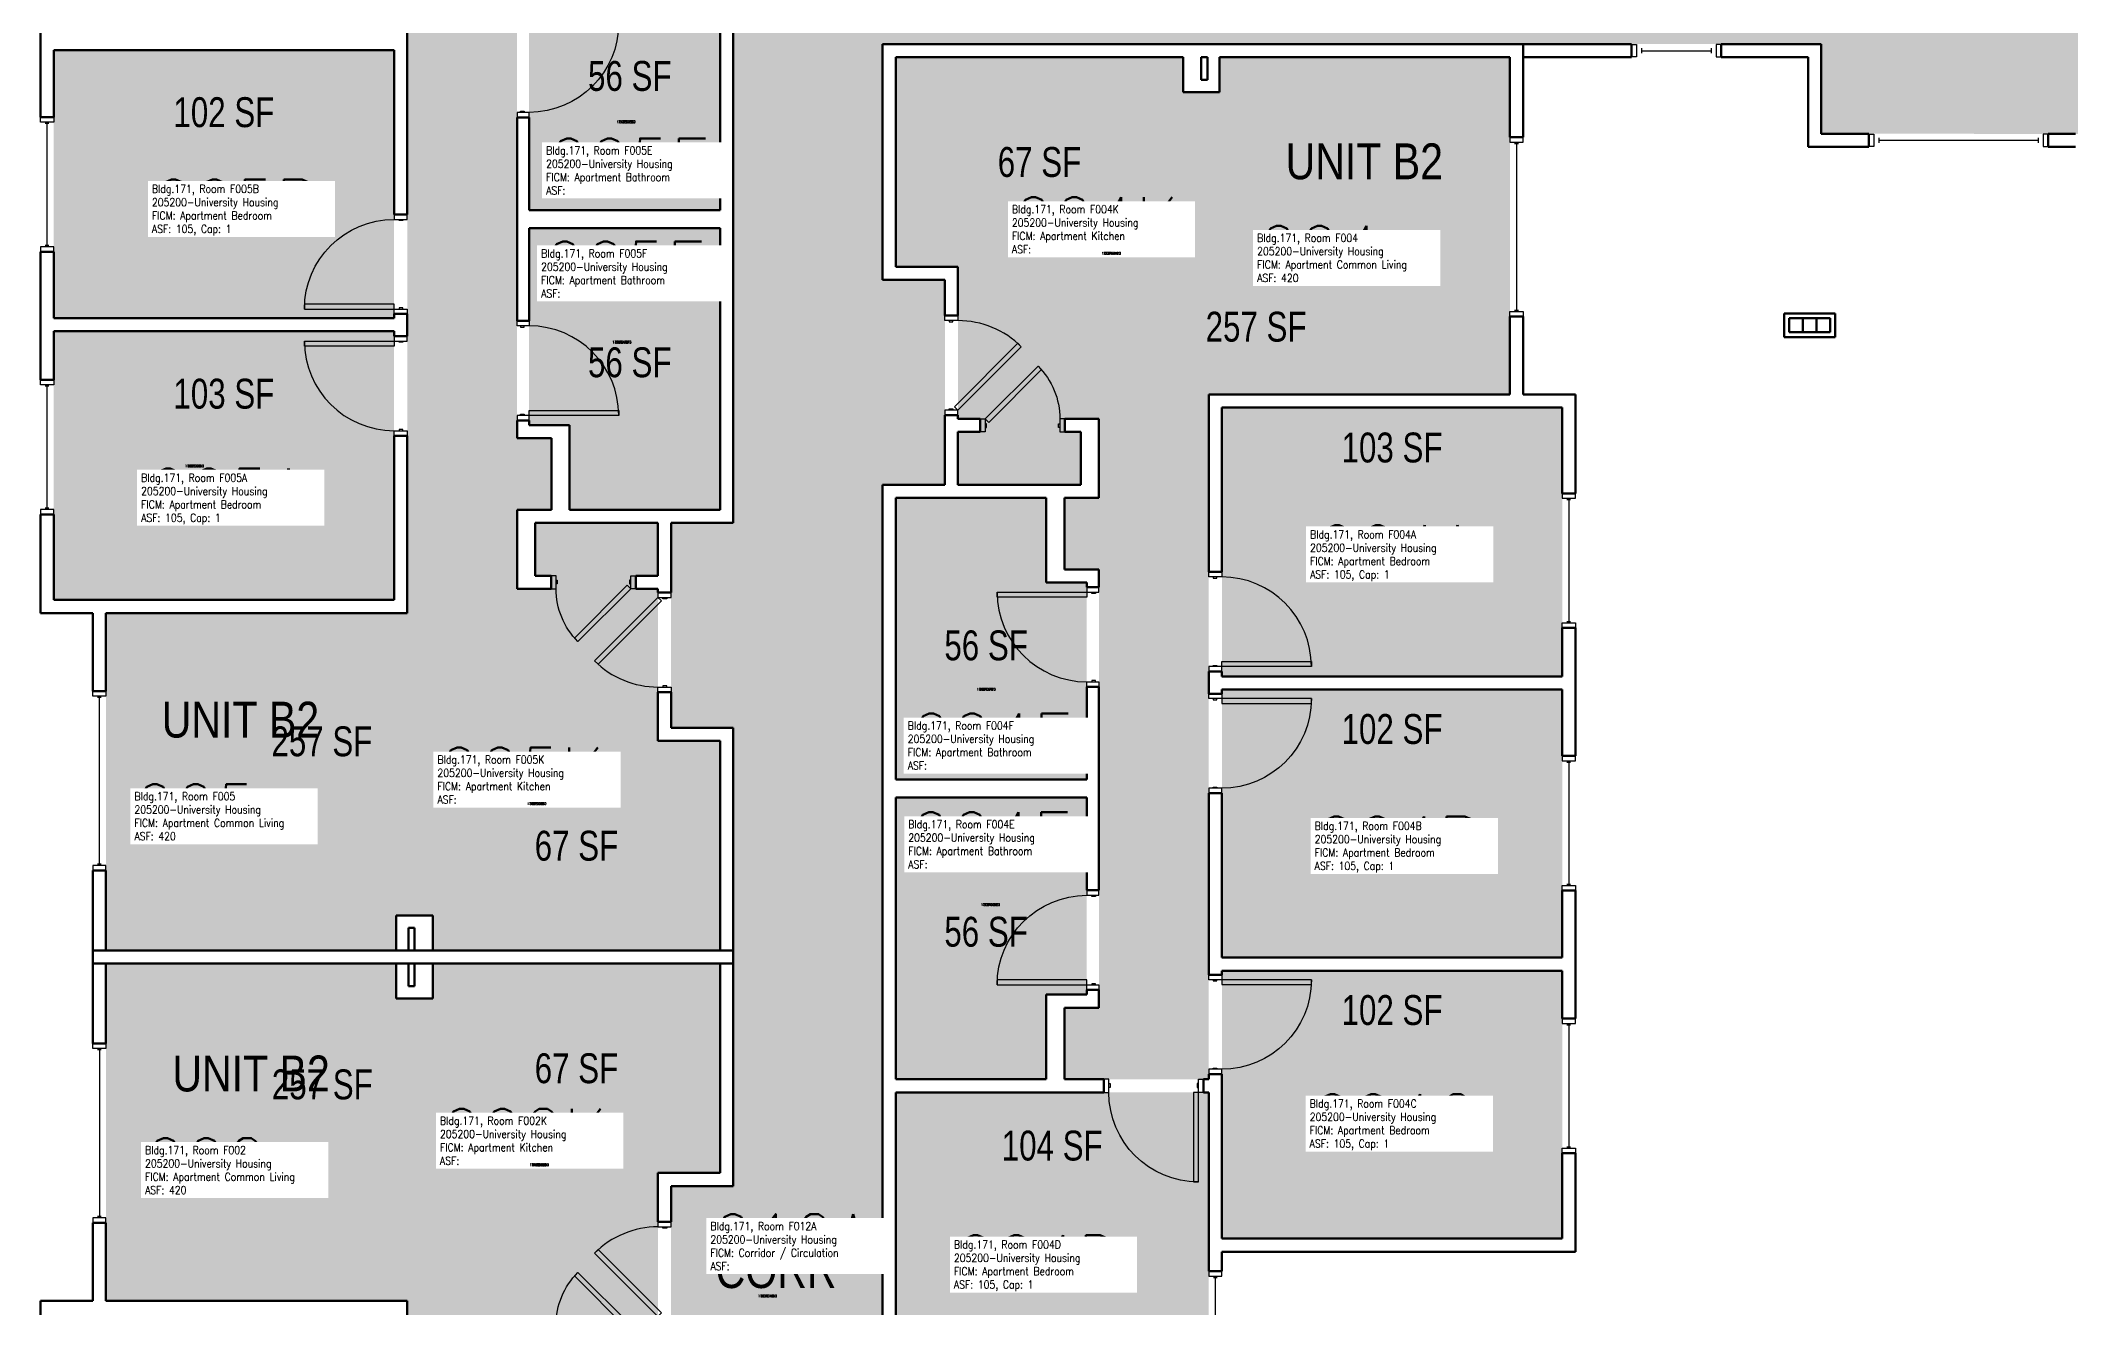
# Model space of a CAD drawing. Header units: inches. Extents: x -171 to 1720, y -75 to 1676.
# Drawn here: x -93 to 722, y 815 to 1324 of the extents above; entities that cross this region are included whole.
import ezdxf
from ezdxf.enums import TextEntityAlignment as Align

# ---------------------------------------------------------------- set-up
doc = ezdxf.new("R2010")
doc.units = ezdxf.units.IN
doc.header["$LTSCALE"] = 96
doc.header["$MEASUREMENT"] = 0
doc.layers.add('A-AREA-IDEN', color=1, linetype='Continuous', lineweight=18)
doc.layers.add('A-Wall', color=5, linetype='Continuous', lineweight=50)
for name, color, linetype in [('A-DOOR', 2, 'Continuous'), ('A-GLAZ', 1, 'Continuous'), ('A-IDEN-RNUM', 7, 'Continuous'), ('A-IDEN-SNUM', 4, 'Continuous'), ('A-IDEN-VNUM', 4, 'Continuous'), ('AREA-TEXT', 3, 'Continuous'), ('Rooms-Category-Color', 7, 'Continuous'), ('Rooms-College-Color', 7, 'Continuous'), ('Rooms-Department-Color', 7, 'Continuous'), ('Rooms-Division-Color', 7, 'Continuous'), ('Rooms-Information', 7, 'Continuous')]:
    doc.layers.add(name, color=color, linetype=linetype)
doc.styles.add('AREA', font='arial.ttf', dxfattribs={"width": 0.75, "height": 12})
doc.styles.add('ROOMSNUMBER', font='txt.shx', dxfattribs={"height": 0.03})
doc.styles.add('ROOMVNUMBER', font='simplex.shx', dxfattribs={"width": 0.85})
doc.styles.get("Standard").update_dxf_attribs({"font": 'ARIALN.TTF'})

msp = doc.modelspace()

# ---------------------------------------------------------------- hatches: boundary and pattern name
h = msp.add_hatch()
h.set_pattern_fill('ANSI31', color=256, style=0)
h.set_pattern_definition([(225, (-465.96835, 1557.48048), (-0.088388348, 0.088388348), [])])
h.paths.add_polyline_path([(117.98, 1226.01), (117.98, 1167.28), (127.19, 1167.28), (127.19, 1226.01)], flags=9)
h = msp.add_hatch()
h.set_pattern_fill('ANSI31', color=256, style=0)
h.set_pattern_definition([(45, (896.21835, 718.26704), (0.088388348, -0.088388348), [])])
h.paths.add_polyline_path([(312.27, 1049.74), (312.27, 1108.47), (303.06, 1108.47), (303.06, 1049.74)], flags=9)
at = {"layer": 'Rooms-Category-Color', "true_color": 0xadadad}
for points in [[(185.12, 1383.12), (720.25, 1383.12), (720.25, 1383.12), (733.25, 1383.12), (733.25, 1372.5), (737.25, 1372.5), (737.25, 1374), (777.25, 1374), (777.25, 1368.75), (785.25, 1368.75), (785.25, 1382.81), (1363.87, 1383.12), (1363.87, 1322.5), (1138.87, 1322.5), (1138.87, 1202.75), (1051.88, 1202.75), (1051.88, 1322.5), (935.89, 1322.5), (935.89, 1286.5), (785.25, 1286.5), (785.25, 1300.25), (777.25, 1300.25), (777.25, 1295), (737.25, 1295), (737.25, 1296.5), (733.25, 1296.5), (733.25, 1286.47), (622.11, 1286.5), (622.11, 1322.5), (185.12, 1322.5)], [(185.12, 211), (245.12, 211), (245.12, 332.39), (270.13, 332.39), (270.13, 414.72), (245.12, 414.72), (245.12, 1145.53), (270.13, 1145.53), (270.13, 1227.86), (245.12, 1227.86), (245.12, 1322.5), (185.12, 1322.5), (185.12, 1130.22), (160.13, 1130.22), (160.13, 1047.89), (185.12, 1047.89), (185.12, 863.86), (160.13, 863.86), (160.13, 781.53), (185.12, 781.53), (185.12, 353.5), (185.75, 353.5), (185.75, 244), (185.13, 244), (185.12, 243)]]:
    msp.add_hatch(color=253, dxfattribs=at).paths.add_polyline_path(points)
at = {"layer": 'Rooms-Category-Color', "true_color": 0x728ef3}
for points in [[(-66.87, 958.5), (-66.87, 1094), (54.13, 1094), (54.13, 1369), (112.13, 1369), (112.13, 1340.25), (98.25, 1340.25), (98.25, 1164.22), (112.13, 1164.22), (112.13, 1135.47), (98.25, 1135.47), (98.25, 1103.77), (111.88, 1103.77), (111.88, 1109.02), (105.5, 1109.02), (105.5, 1130.22), (154.88, 1130.22), (154.88, 1109.02), (145.88, 1109.02), (145.88, 1103.77), (154.88, 1103.77), (154.88, 1042.64), (64.38, 1042.64), (64.38, 972.5), (49.75, 972.5), (49.75, 958.5)], [(103.13, 1334.99), (103.13, 1255.86), (179.88, 1255.86), (179.88, 1368.99), (119.38, 1369), (119.38, 1335)], [(-87.87, 1320.12), (-87.87, 1212.5), (48.86, 1212.49), (48.88, 1320.12), (-87.43, 1320.11)], [(365.88, 1317.25), (250.38, 1317.25), (250.38, 1233.11), (365.88, 1233.11)], [(497.13, 1317.25), (497.13, 1181.75), (376.13, 1181.75), (376.13, 906.75), (318.13, 906.75), (318.13, 935.5), (332, 935.5), (332, 1111.16), (318.13, 1111.16), (318.13, 1140.28), (332, 1140.28), (332, 1171.98), (318.38, 1171.98), (318.38, 1166.73), (324.75, 1166.73), (324.75, 1145.53), (275.38, 1145.53), (275.38, 1166.73), (284.38, 1166.73), (284.38, 1171.98), (275.38, 1171.98), (275.38, 1233.11), (365.88, 1233.11), (365.88, 1303.25), (380.5, 1303.25), (380.5, 1317.25)], [(179.88, 1248.59), (179.88, 1135.47), (119.38, 1135.47), (119.38, 1169.47), (103.13, 1169.47), (103.13, 1248.61)], [(-87.87, 1207.25), (-87.87, 1099.25), (48.88, 1099.25), (48.88, 1207.25), (-87.43, 1207.24)], [(518.13, 1068.5), (518.13, 1176.5), (381.38, 1176.5), (381.38, 1068.5), (517.68, 1068.51)], [(250.38, 1027.15), (250.38, 1140.28), (310.88, 1140.28), (310.88, 1106.28), (327.13, 1106.28), (327.13, 1027.14)], [(518.13, 955.62), (518.13, 1063.25), (381.39, 1063.26), (381.38, 955.62), (517.68, 955.64)], [(64.38, 958.5), (179.88, 958.5), (179.88, 1042.64), (64.38, 1042.64)], [(327.13, 940.76), (327.13, 1019.89), (250.38, 1019.89), (250.38, 906.76), (310.88, 906.75), (310.88, 940.75)], [(-66.87, 953.25), (-66.87, 817.75), (54.13, 817.75), (54.13, 542.75), (112.13, 542.75), (112.13, 571.5), (98.25, 571.5), (98.25, 747.16), (112.13, 747.16), (112.13, 776.28), (98.25, 776.28), (98.25, 807.98), (111.88, 807.98), (111.88, 802.73), (105.5, 802.73), (105.5, 781.53), (154.88, 781.53), (154.88, 802.73), (145.88, 802.73), (145.88, 807.98), (154.88, 807.98), (154.88, 869.11), (64.38, 869.11), (64.38, 939.25), (49.75, 939.25), (49.75, 953.25)], [(64.38, 953.25), (179.88, 953.25), (179.88, 869.11), (64.38, 869.11)], [(518.13, 950.37), (518.13, 842.75), (381.38, 842.75), (381.39, 950.39), (517.68, 950.39)], [(250.38, 782.76), (376.13, 782.75), (376.13, 901.5), (250.38, 901.5)]]:
    msp.add_hatch(color=171, dxfattribs=at).paths.add_polyline_path(points)
at = {"layer": 'Rooms-College-Color', "true_color": 0xadadad}
for points in [[(185.12, 1383.12), (720.25, 1383.12), (720.25, 1383.12), (733.25, 1383.12), (733.25, 1372.5), (737.25, 1372.5), (737.25, 1374), (777.25, 1374), (777.25, 1368.75), (785.25, 1368.75), (785.25, 1382.81), (1363.87, 1383.12), (1363.87, 1322.5), (1138.87, 1322.5), (1138.87, 1202.75), (1051.88, 1202.75), (1051.88, 1322.5), (935.89, 1322.5), (935.89, 1286.5), (785.25, 1286.5), (785.25, 1300.25), (777.25, 1300.25), (777.25, 1295), (737.25, 1295), (737.25, 1296.5), (733.25, 1296.5), (733.25, 1286.47), (622.11, 1286.5), (622.11, 1322.5), (185.12, 1322.5)], [(-66.87, 958.5), (-66.87, 1094), (54.13, 1094), (54.13, 1369), (112.13, 1369), (112.13, 1340.25), (98.25, 1340.25), (98.25, 1164.22), (112.13, 1164.22), (112.13, 1135.47), (98.25, 1135.47), (98.25, 1103.77), (111.88, 1103.77), (111.88, 1109.02), (105.5, 1109.02), (105.5, 1130.22), (154.88, 1130.22), (154.88, 1109.02), (145.88, 1109.02), (145.88, 1103.77), (154.88, 1103.77), (154.88, 1042.64), (64.38, 1042.64), (64.38, 972.5), (49.75, 972.5), (49.75, 958.5)], [(103.13, 1334.99), (103.13, 1255.86), (179.88, 1255.86), (179.88, 1368.99), (119.38, 1369), (119.38, 1335)], [(185.12, 211), (245.12, 211), (245.12, 332.39), (270.13, 332.39), (270.13, 414.72), (245.12, 414.72), (245.12, 1145.53), (270.13, 1145.53), (270.13, 1227.86), (245.12, 1227.86), (245.12, 1322.5), (185.12, 1322.5), (185.12, 1130.22), (160.13, 1130.22), (160.13, 1047.89), (185.12, 1047.89), (185.12, 863.86), (160.13, 863.86), (160.13, 781.53), (185.12, 781.53), (185.12, 353.5), (185.75, 353.5), (185.75, 244), (185.13, 244), (185.12, 243)], [(-87.87, 1320.12), (-87.87, 1212.5), (48.86, 1212.49), (48.88, 1320.12), (-87.43, 1320.11)], [(365.88, 1317.25), (250.38, 1317.25), (250.38, 1233.11), (365.88, 1233.11)], [(497.13, 1317.25), (497.13, 1181.75), (376.13, 1181.75), (376.13, 906.75), (318.13, 906.75), (318.13, 935.5), (332, 935.5), (332, 1111.16), (318.13, 1111.16), (318.13, 1140.28), (332, 1140.28), (332, 1171.98), (318.38, 1171.98), (318.38, 1166.73), (324.75, 1166.73), (324.75, 1145.53), (275.38, 1145.53), (275.38, 1166.73), (284.38, 1166.73), (284.38, 1171.98), (275.38, 1171.98), (275.38, 1233.11), (365.88, 1233.11), (365.88, 1303.25), (380.5, 1303.25), (380.5, 1317.25)], [(179.88, 1248.59), (179.88, 1135.47), (119.38, 1135.47), (119.38, 1169.47), (103.13, 1169.47), (103.13, 1248.61)], [(-87.87, 1207.25), (-87.87, 1099.25), (48.88, 1099.25), (48.88, 1207.25), (-87.43, 1207.24)], [(518.13, 1068.5), (518.13, 1176.5), (381.38, 1176.5), (381.38, 1068.5), (517.68, 1068.51)], [(250.38, 1027.15), (250.38, 1140.28), (310.88, 1140.28), (310.88, 1106.28), (327.13, 1106.28), (327.13, 1027.14)], [(518.13, 955.62), (518.13, 1063.25), (381.39, 1063.26), (381.38, 955.62), (517.68, 955.64)], [(64.38, 958.5), (179.88, 958.5), (179.88, 1042.64), (64.38, 1042.64)], [(327.13, 940.76), (327.13, 1019.89), (250.38, 1019.89), (250.38, 906.76), (310.88, 906.75), (310.88, 940.75)], [(-66.87, 953.25), (-66.87, 817.75), (54.13, 817.75), (54.13, 542.75), (112.13, 542.75), (112.13, 571.5), (98.25, 571.5), (98.25, 747.16), (112.13, 747.16), (112.13, 776.28), (98.25, 776.28), (98.25, 807.98), (111.88, 807.98), (111.88, 802.73), (105.5, 802.73), (105.5, 781.53), (154.88, 781.53), (154.88, 802.73), (145.88, 802.73), (145.88, 807.98), (154.88, 807.98), (154.88, 869.11), (64.38, 869.11), (64.38, 939.25), (49.75, 939.25), (49.75, 953.25)], [(64.38, 953.25), (179.88, 953.25), (179.88, 869.11), (64.38, 869.11)], [(518.13, 950.37), (518.13, 842.75), (381.38, 842.75), (381.39, 950.39), (517.68, 950.39)], [(250.38, 782.76), (376.13, 782.75), (376.13, 901.5), (250.38, 901.5)]]:
    msp.add_hatch(color=253, dxfattribs=at).paths.add_polyline_path(points)
at = {"layer": 'Rooms-Department-Color', "true_color": 0xacacac}
for points in [[(185.12, 1383.12), (720.25, 1383.12), (720.25, 1383.12), (733.25, 1383.12), (733.25, 1372.5), (737.25, 1372.5), (737.25, 1374), (777.25, 1374), (777.25, 1368.75), (785.25, 1368.75), (785.25, 1382.81), (1363.87, 1383.12), (1363.87, 1322.5), (1138.87, 1322.5), (1138.87, 1202.75), (1051.88, 1202.75), (1051.88, 1322.5), (935.89, 1322.5), (935.89, 1286.5), (785.25, 1286.5), (785.25, 1300.25), (777.25, 1300.25), (777.25, 1295), (737.25, 1295), (737.25, 1296.5), (733.25, 1296.5), (733.25, 1286.47), (622.11, 1286.5), (622.11, 1322.5), (185.12, 1322.5)], [(185.12, 211), (245.12, 211), (245.12, 332.39), (270.13, 332.39), (270.13, 414.72), (245.12, 414.72), (245.12, 1145.53), (270.13, 1145.53), (270.13, 1227.86), (245.12, 1227.86), (245.12, 1322.5), (185.12, 1322.5), (185.12, 1130.22), (160.13, 1130.22), (160.13, 1047.89), (185.12, 1047.89), (185.12, 863.86), (160.13, 863.86), (160.13, 781.53), (185.12, 781.53), (185.12, 353.5), (185.75, 353.5), (185.75, 244), (185.13, 244), (185.12, 243)]]:
    msp.add_hatch(color=253, dxfattribs=at).paths.add_polyline_path(points)
at = {"layer": 'Rooms-Department-Color', "true_color": 0x604aed}
for points in [[(-66.87, 958.5), (-66.87, 1094), (54.13, 1094), (54.13, 1369), (112.13, 1369), (112.13, 1340.25), (98.25, 1340.25), (98.25, 1164.22), (112.13, 1164.22), (112.13, 1135.47), (98.25, 1135.47), (98.25, 1103.77), (111.88, 1103.77), (111.88, 1109.02), (105.5, 1109.02), (105.5, 1130.22), (154.88, 1130.22), (154.88, 1109.02), (145.88, 1109.02), (145.88, 1103.77), (154.88, 1103.77), (154.88, 1042.64), (64.38, 1042.64), (64.38, 972.5), (49.75, 972.5), (49.75, 958.5)], [(103.13, 1334.99), (103.13, 1255.86), (179.88, 1255.86), (179.88, 1368.99), (119.38, 1369), (119.38, 1335)], [(-87.87, 1320.12), (-87.87, 1212.5), (48.86, 1212.49), (48.88, 1320.12), (-87.43, 1320.11)], [(365.88, 1317.25), (250.38, 1317.25), (250.38, 1233.11), (365.88, 1233.11)], [(497.13, 1317.25), (497.13, 1181.75), (376.13, 1181.75), (376.13, 906.75), (318.13, 906.75), (318.13, 935.5), (332, 935.5), (332, 1111.16), (318.13, 1111.16), (318.13, 1140.28), (332, 1140.28), (332, 1171.98), (318.38, 1171.98), (318.38, 1166.73), (324.75, 1166.73), (324.75, 1145.53), (275.38, 1145.53), (275.38, 1166.73), (284.38, 1166.73), (284.38, 1171.98), (275.38, 1171.98), (275.38, 1233.11), (365.88, 1233.11), (365.88, 1303.25), (380.5, 1303.25), (380.5, 1317.25)], [(179.88, 1248.59), (179.88, 1135.47), (119.38, 1135.47), (119.38, 1169.47), (103.13, 1169.47), (103.13, 1248.61)], [(-87.87, 1207.25), (-87.87, 1099.25), (48.88, 1099.25), (48.88, 1207.25), (-87.43, 1207.24)], [(518.13, 1068.5), (518.13, 1176.5), (381.38, 1176.5), (381.38, 1068.5), (517.68, 1068.51)], [(250.38, 1027.15), (250.38, 1140.28), (310.88, 1140.28), (310.88, 1106.28), (327.13, 1106.28), (327.13, 1027.14)], [(518.13, 955.62), (518.13, 1063.25), (381.39, 1063.26), (381.38, 955.62), (517.68, 955.64)], [(64.38, 958.5), (179.88, 958.5), (179.88, 1042.64), (64.38, 1042.64)], [(327.13, 940.76), (327.13, 1019.89), (250.38, 1019.89), (250.38, 906.76), (310.88, 906.75), (310.88, 940.75)], [(-66.87, 953.25), (-66.87, 817.75), (54.13, 817.75), (54.13, 542.75), (112.13, 542.75), (112.13, 571.5), (98.25, 571.5), (98.25, 747.16), (112.13, 747.16), (112.13, 776.28), (98.25, 776.28), (98.25, 807.98), (111.88, 807.98), (111.88, 802.73), (105.5, 802.73), (105.5, 781.53), (154.88, 781.53), (154.88, 802.73), (145.88, 802.73), (145.88, 807.98), (154.88, 807.98), (154.88, 869.11), (64.38, 869.11), (64.38, 939.25), (49.75, 939.25), (49.75, 953.25)], [(64.38, 953.25), (179.88, 953.25), (179.88, 869.11), (64.38, 869.11)], [(518.13, 950.37), (518.13, 842.75), (381.38, 842.75), (381.39, 950.39), (517.68, 950.39)], [(250.38, 782.76), (376.13, 782.75), (376.13, 901.5), (250.38, 901.5)]]:
    msp.add_hatch(color=173, dxfattribs=at).paths.add_polyline_path(points)
at = {"layer": 'Rooms-Division-Color', "true_color": 0xadadad}
for points in [[(185.12, 1383.12), (720.25, 1383.12), (720.25, 1383.12), (733.25, 1383.12), (733.25, 1372.5), (737.25, 1372.5), (737.25, 1374), (777.25, 1374), (777.25, 1368.75), (785.25, 1368.75), (785.25, 1382.81), (1363.87, 1383.12), (1363.87, 1322.5), (1138.87, 1322.5), (1138.87, 1202.75), (1051.88, 1202.75), (1051.88, 1322.5), (935.89, 1322.5), (935.89, 1286.5), (785.25, 1286.5), (785.25, 1300.25), (777.25, 1300.25), (777.25, 1295), (737.25, 1295), (737.25, 1296.5), (733.25, 1296.5), (733.25, 1286.47), (622.11, 1286.5), (622.11, 1322.5), (185.12, 1322.5)], [(185.12, 211), (245.12, 211), (245.12, 332.39), (270.13, 332.39), (270.13, 414.72), (245.12, 414.72), (245.12, 1145.53), (270.13, 1145.53), (270.13, 1227.86), (245.12, 1227.86), (245.12, 1322.5), (185.12, 1322.5), (185.12, 1130.22), (160.13, 1130.22), (160.13, 1047.89), (185.12, 1047.89), (185.12, 863.86), (160.13, 863.86), (160.13, 781.53), (185.12, 781.53), (185.12, 353.5), (185.75, 353.5), (185.75, 244), (185.13, 244), (185.12, 243)]]:
    msp.add_hatch(color=253, dxfattribs=at).paths.add_polyline_path(points)
at = {"layer": 'Rooms-Division-Color', "true_color": 0x604aed}
for points in [[(-66.87, 958.5), (-66.87, 1094), (54.13, 1094), (54.13, 1369), (112.13, 1369), (112.13, 1340.25), (98.25, 1340.25), (98.25, 1164.22), (112.13, 1164.22), (112.13, 1135.47), (98.25, 1135.47), (98.25, 1103.77), (111.88, 1103.77), (111.88, 1109.02), (105.5, 1109.02), (105.5, 1130.22), (154.88, 1130.22), (154.88, 1109.02), (145.88, 1109.02), (145.88, 1103.77), (154.88, 1103.77), (154.88, 1042.64), (64.38, 1042.64), (64.38, 972.5), (49.75, 972.5), (49.75, 958.5)], [(103.13, 1334.99), (103.13, 1255.86), (179.88, 1255.86), (179.88, 1368.99), (119.38, 1369), (119.38, 1335)], [(-87.87, 1320.12), (-87.87, 1212.5), (48.86, 1212.49), (48.88, 1320.12), (-87.43, 1320.11)], [(365.88, 1317.25), (250.38, 1317.25), (250.38, 1233.11), (365.88, 1233.11)], [(497.13, 1317.25), (497.13, 1181.75), (376.13, 1181.75), (376.13, 906.75), (318.13, 906.75), (318.13, 935.5), (332, 935.5), (332, 1111.16), (318.13, 1111.16), (318.13, 1140.28), (332, 1140.28), (332, 1171.98), (318.38, 1171.98), (318.38, 1166.73), (324.75, 1166.73), (324.75, 1145.53), (275.38, 1145.53), (275.38, 1166.73), (284.38, 1166.73), (284.38, 1171.98), (275.38, 1171.98), (275.38, 1233.11), (365.88, 1233.11), (365.88, 1303.25), (380.5, 1303.25), (380.5, 1317.25)], [(179.88, 1248.59), (179.88, 1135.47), (119.38, 1135.47), (119.38, 1169.47), (103.13, 1169.47), (103.13, 1248.61)], [(-87.87, 1207.25), (-87.87, 1099.25), (48.88, 1099.25), (48.88, 1207.25), (-87.43, 1207.24)], [(518.13, 1068.5), (518.13, 1176.5), (381.38, 1176.5), (381.38, 1068.5), (517.68, 1068.51)], [(250.38, 1027.15), (250.38, 1140.28), (310.88, 1140.28), (310.88, 1106.28), (327.13, 1106.28), (327.13, 1027.14)], [(518.13, 955.62), (518.13, 1063.25), (381.39, 1063.26), (381.38, 955.62), (517.68, 955.64)], [(64.38, 958.5), (179.88, 958.5), (179.88, 1042.64), (64.38, 1042.64)], [(327.13, 940.76), (327.13, 1019.89), (250.38, 1019.89), (250.38, 906.76), (310.88, 906.75), (310.88, 940.75)], [(-66.87, 953.25), (-66.87, 817.75), (54.13, 817.75), (54.13, 542.75), (112.13, 542.75), (112.13, 571.5), (98.25, 571.5), (98.25, 747.16), (112.13, 747.16), (112.13, 776.28), (98.25, 776.28), (98.25, 807.98), (111.88, 807.98), (111.88, 802.73), (105.5, 802.73), (105.5, 781.53), (154.88, 781.53), (154.88, 802.73), (145.88, 802.73), (145.88, 807.98), (154.88, 807.98), (154.88, 869.11), (64.38, 869.11), (64.38, 939.25), (49.75, 939.25), (49.75, 953.25)], [(64.38, 953.25), (179.88, 953.25), (179.88, 869.11), (64.38, 869.11)], [(518.13, 950.37), (518.13, 842.75), (381.38, 842.75), (381.39, 950.39), (517.68, 950.39)], [(250.38, 782.76), (376.13, 782.75), (376.13, 901.5), (250.38, 901.5)]]:
    msp.add_hatch(color=173, dxfattribs=at).paths.add_polyline_path(points)

# ---------------------------------------------------------------- linework, layer by layer
at = {"layer": 'A-DOOR'}
for points in [[(98.25, 1295.11), (98.25, 1293.11), (103.13, 1293.11), (103.13, 1295.11)], [(99.63, 1295.11), (99.63, 1295.61), (101.13, 1295.61), (101.13, 1295.11)], [(54.13, 1252.12), (54.13, 1254.12), (48.88, 1254.12), (48.88, 1252.12)], [(52.38, 1252.12), (52.38, 1251.62), (50.88, 1251.62), (50.88, 1252.12)], [(48.88, 1216.12), (48.88, 1218.12), (12.88, 1218.12), (12.88, 1216.12)], [(54.13, 1216.12), (54.13, 1214.12), (48.88, 1214.12), (48.88, 1216.12)], [(52.38, 1216.12), (52.38, 1216.62), (50.88, 1216.62), (50.88, 1216.12)], [(98.25, 1209.36), (98.25, 1211.36), (103.13, 1211.36), (103.13, 1209.36)], [(99.63, 1209.36), (99.63, 1208.86), (101.13, 1208.86), (101.13, 1209.36)], [(270.13, 1211.47), (270.13, 1213.47), (275.38, 1213.47), (275.38, 1211.47)], [(271.88, 1211.47), (271.88, 1210.97), (273.38, 1210.97), (273.38, 1211.47)], [(48.88, 1203.25), (48.88, 1201.25), (12.88, 1201.25), (12.88, 1203.25)], [(54.13, 1203.25), (54.13, 1205.25), (48.88, 1205.25), (48.88, 1203.25)], [(52.38, 1203.25), (52.38, 1202.75), (50.88, 1202.75), (50.88, 1203.25)], [(275.38, 1175.47), (273.96, 1176.88), (299.42, 1202.34), (300.83, 1200.92)], [(286.33, 1171.98), (287.74, 1170.57), (308.95, 1191.78), (307.54, 1193.19)], [(103.13, 1173.36), (103.13, 1175.36), (139.13, 1175.36), (139.13, 1173.36)], [(270.13, 1175.47), (270.13, 1173.47), (275.38, 1173.47), (275.38, 1175.47)], [(271.88, 1175.47), (271.88, 1175.97), (273.38, 1175.97), (273.38, 1175.47)], [(54.13, 1167.25), (54.13, 1165.25), (48.88, 1165.25), (48.88, 1167.25)], [(52.38, 1167.25), (52.38, 1167.75), (50.88, 1167.75), (50.88, 1167.25)], [(98.25, 1173.36), (98.25, 1171.36), (103.13, 1171.36), (103.13, 1173.36)], [(99.63, 1173.36), (99.63, 1173.86), (101.13, 1173.86), (101.13, 1173.36)], [(286.33, 1166.73), (284.33, 1166.73), (284.33, 1171.98), (286.33, 1171.98)], [(286.33, 1168.48), (286.83, 1168.48), (286.83, 1169.98), (286.33, 1169.98)], [(316.33, 1168.48), (315.83, 1168.48), (315.83, 1169.98), (316.33, 1169.98)], [(316.33, 1166.73), (318.33, 1166.73), (318.33, 1171.98), (316.33, 1171.98)], [(113.92, 1109.02), (111.92, 1109.02), (111.92, 1103.77), (113.92, 1103.77)], [(143.92, 1109.02), (145.92, 1109.02), (145.92, 1103.77), (143.92, 1103.77)], [(376.13, 1108.5), (376.13, 1110.5), (381.38, 1110.5), (381.38, 1108.5)], [(113.92, 1107.27), (114.42, 1107.27), (114.42, 1105.77), (113.92, 1105.77)], [(143.92, 1103.77), (142.51, 1105.18), (121.3, 1083.97), (122.71, 1082.55)], [(143.92, 1107.27), (143.42, 1107.27), (143.42, 1105.77), (143.92, 1105.77)], [(160.13, 1100.28), (160.13, 1102.28), (154.88, 1102.28), (154.88, 1100.28)], [(327.13, 1102.39), (327.13, 1100.39), (291.13, 1100.39), (291.13, 1102.39)], [(332, 1102.39), (332, 1104.39), (327.13, 1104.39), (327.13, 1102.39)], [(330.63, 1102.39), (330.63, 1101.89), (329.13, 1101.89), (329.13, 1102.39)], [(377.88, 1108.5), (377.88, 1108), (379.38, 1108), (379.38, 1108.5)], [(154.88, 1100.28), (156.29, 1098.87), (130.83, 1073.41), (129.42, 1074.82)], [(158.38, 1100.28), (158.38, 1099.78), (156.88, 1099.78), (156.88, 1100.28)], [(376.13, 1072.5), (376.13, 1070.5), (381.38, 1070.5), (381.38, 1072.5)], [(377.88, 1072.5), (377.88, 1073), (379.38, 1073), (379.38, 1072.5)], [(381.38, 1072.5), (381.38, 1074.5), (417.38, 1074.5), (417.38, 1072.5)], [(160.13, 1064.28), (160.13, 1062.28), (154.88, 1062.28), (154.88, 1064.28)], [(158.38, 1064.28), (158.38, 1064.78), (156.88, 1064.78), (156.88, 1064.28)], [(332, 1066.39), (332, 1064.39), (327.13, 1064.39), (327.13, 1066.39)], [(330.63, 1066.39), (330.63, 1066.89), (329.13, 1066.89), (329.13, 1066.39)], [(376.13, 1059.62), (376.13, 1061.62), (381.38, 1061.62), (381.38, 1059.62)], [(377.88, 1059.62), (377.88, 1059.12), (379.38, 1059.12), (379.38, 1059.62)], [(381.38, 1059.62), (381.38, 1057.62), (417.38, 1057.62), (417.38, 1059.62)], [(376.13, 1023.62), (376.13, 1021.62), (381.38, 1021.62), (381.38, 1023.62)], [(377.88, 1023.62), (377.88, 1024.12), (379.38, 1024.12), (379.38, 1023.62)], [(332, 980.64), (332, 982.64), (327.13, 982.64), (327.13, 980.64)], [(330.63, 980.64), (330.63, 980.14), (329.13, 980.14), (329.13, 980.64)], [(327.13, 944.64), (327.13, 946.64), (291.13, 946.64), (291.13, 944.64)], [(376.13, 946.75), (376.13, 948.75), (381.38, 948.75), (381.38, 946.75)], [(377.88, 946.75), (377.88, 946.25), (379.38, 946.25), (379.38, 946.75)], [(381.38, 946.75), (381.38, 944.75), (417.38, 944.75), (417.38, 946.75)], [(332, 944.64), (332, 942.64), (327.13, 942.64), (327.13, 944.64)], [(330.63, 944.64), (330.63, 945.14), (329.13, 945.14), (329.13, 944.64)], [(336, 906.75), (334, 906.75), (334, 901.5), (336, 901.5)], [(372, 906.75), (374, 906.75), (374, 901.5), (372, 901.5)], [(376.13, 910.75), (376.13, 908.75), (381.38, 908.75), (381.38, 910.75)], [(377.88, 910.75), (377.88, 911.25), (379.38, 911.25), (379.38, 910.75)], [(336, 905), (336.5, 905), (336.5, 903.5), (336, 903.5)], [(372, 901.5), (370, 901.5), (370, 865.5), (372, 865.5)], [(372, 905), (371.5, 905), (371.5, 903.5), (372, 903.5)], [(160.13, 847.47), (160.13, 849.47), (154.88, 849.47), (154.88, 847.47)], [(158.38, 847.47), (158.38, 846.97), (156.88, 846.97), (156.88, 847.47)], [(154.88, 811.47), (156.29, 812.88), (130.83, 838.34), (129.42, 836.92)], [(143.92, 807.98), (142.51, 806.57), (121.3, 827.78), (122.71, 829.19)]]:
    msp.add_lwpolyline(points, close=True, dxfattribs=at)
at = {"layer": 'A-DOOR', "extrusion": (0, 0, -1)}
for centre, radius, start, end in [((-103.13, 1331.11), 36, 180, 270), ((-48.88, 1216.12), 36, 0, 90), ((-286.33, 1171.98), 30, 135, 180), ((-143.92, 1103.77), 30, 315, 0), ((-381.38, 1059.62), 36, 180, 270), ((-327.13, 944.64), 36, 0, 90), ((-381.38, 946.75), 36, 180, 270), ((-372, 901.5), 36, 270, 0), ((-143.92, 807.98), 30, 0, 45)]:
    msp.add_arc(centre, radius, start, end, dxfattribs=at)
at = {"layer": 'A-DOOR'}
for centre, start, end in [((103.13, 1173.36), 0, 90), ((275.38, 1175.47), 45, 90), ((48.88, 1203.25), 180, 270), ((327.13, 1102.39), 180, 270), ((381.38, 1072.5), 0, 90), ((154.88, 1100.28), 225, 270), ((154.88, 811.47), 90, 135)]:
    msp.add_arc(centre, 36, start, end, dxfattribs=at)
at = {"layer": 'A-GLAZ'}
for p, q in [((545.99, 1317.37), (545.99, 1322.37)), ((545.99, 1322.37), (547.99, 1322.37)), ((547.99, 1322.37), (547.99, 1317.37)), ((581.99, 1322.37), (579.99, 1322.37)), ((579.99, 1322.37), (579.99, 1317.37)), ((581.99, 1317.37), (581.99, 1322.37)), ((547.99, 1317.37), (545.99, 1317.37)), ((549.99, 1320.87), (549.99, 1318.87)), ((549.99, 1319.87), (577.99, 1319.87)), ((577.99, 1320.87), (577.99, 1318.87)), ((579.99, 1317.37), (581.99, 1317.37)), ((-89.75, 1290.62), (-91.25, 1290.62)), ((-90.5, 1241.62), (-90.5, 1290.62)), ((499, 1282.63), (500.5, 1282.63)), ((499.75, 1282.63), (499.75, 1215.63)), ((641.28, 1281.38), (641.28, 1286.38)), ((641.28, 1286.38), (643.28, 1286.38)), ((643.28, 1281.38), (641.28, 1281.38)), ((643.28, 1286.38), (643.28, 1281.38)), ((645.28, 1284.88), (645.28, 1282.88)), ((645.28, 1283.88), (709.28, 1283.88)), ((709.28, 1284.88), (709.28, 1282.88)), ((713.28, 1286.38), (711.28, 1286.38)), ((711.28, 1286.38), (711.28, 1281.38)), ((711.28, 1281.38), (713.28, 1281.38)), ((713.28, 1281.38), (713.28, 1286.38)), ((-89.75, 1241.62), (-91.25, 1241.62)), ((499, 1215.63), (500.5, 1215.63)), ((-89.75, 1185.15), (-91.25, 1185.15)), ((-90.5, 1136.15), (-90.5, 1185.15)), ((-89.75, 1136.15), (-91.25, 1136.15)), ((520, 1139.59), (521.5, 1139.59)), ((520.75, 1139.59), (520.75, 1090.59)), ((520, 1090.59), (521.5, 1090.59)), ((-68.75, 1060.11), (-70.25, 1060.11)), ((-69.5, 993.11), (-69.5, 1060.11)), ((520, 1034.12), (521.5, 1034.12)), ((520.75, 1034.12), (520.75, 985.12)), ((-68.75, 993.11), (-70.25, 993.11)), ((520, 985.12), (521.5, 985.12)), ((520, 928.6), (521.5, 928.6)), ((520.75, 928.6), (520.75, 879.6)), ((-68.75, 918.63), (-70.25, 918.63)), ((-69.5, 918.63), (-69.5, 851.63)), ((520, 879.6), (521.5, 879.6)), ((-68.75, 851.63), (-70.25, 851.63)), ((378, 827.13), (379.5, 827.13)), ((378.75, 827.13), (378.75, 796.13))]:
    msp.add_line(p, q, dxfattribs=at)
for points in [[(-93.12, 1291.12), (-93.12, 1293.12), (-87.87, 1293.12), (-87.87, 1291.12)], [(502.38, 1283.13), (502.38, 1285.13), (497.13, 1285.13), (497.13, 1283.13)], [(-93.12, 1241.12), (-93.12, 1239.12), (-87.87, 1239.12), (-87.87, 1241.12)], [(502.38, 1215.13), (502.38, 1213.13), (497.13, 1213.13), (497.13, 1215.13)], [(-93.12, 1185.65), (-93.12, 1187.65), (-87.87, 1187.65), (-87.87, 1185.65)], [(523.38, 1140.09), (523.38, 1142.09), (518.13, 1142.09), (518.13, 1140.09)], [(-93.12, 1135.65), (-93.12, 1133.65), (-87.87, 1133.65), (-87.87, 1135.65)], [(523.38, 1090.09), (523.38, 1088.09), (518.13, 1088.09), (518.13, 1090.09)], [(-72.12, 1060.61), (-72.12, 1062.61), (-66.87, 1062.61), (-66.87, 1060.61)], [(523.38, 1034.62), (523.38, 1036.62), (518.13, 1036.62), (518.13, 1034.62)], [(-72.12, 992.61), (-72.12, 990.61), (-66.87, 990.61), (-66.87, 992.61)], [(523.38, 984.62), (523.38, 982.62), (518.13, 982.62), (518.13, 984.62)], [(523.38, 929.1), (523.38, 931.1), (518.13, 931.1), (518.13, 929.1)], [(-72.12, 919.13), (-72.12, 921.13), (-66.87, 921.13), (-66.87, 919.13)], [(523.38, 879.1), (523.38, 877.1), (518.13, 877.1), (518.13, 879.1)], [(-72.12, 851.13), (-72.12, 849.13), (-66.87, 849.13), (-66.87, 851.13)], [(381.38, 827.63), (381.38, 829.63), (376.13, 829.63), (376.13, 827.63)]]:
    msp.add_lwpolyline(points, close=True, dxfattribs=at)
at = {"layer": 'A-Wall'}
for p, q in [((179.88, 1255.86), (179.88, 1369)), ((185.12, 1369.62), (185.12, 1130.22)), ((-93.12, 1293.12), (-93.12, 1344.65)), ((54.13, 1327), (54.13, 1254.12)), ((245.12, 1227.86), (245.12, 1322.5)), ((245.12, 1322.5), (502.38, 1322.5)), ((545.99, 1322.5), (502.38, 1322.5)), ((502.38, 1322.5), (502.38, 1317.25)), ((502.38, 1322.5), (502.38, 1285.13)), ((545.99, 1317.25), (545.99, 1322.5)), ((622.11, 1322.5), (581.99, 1322.5)), ((581.99, 1322.5), (581.99, 1317.25)), ((622.11, 1286.5), (622.11, 1322.5)), ((48.88, 1320.12), (-87.87, 1320.12)), ((-87.87, 1320.12), (-87.87, 1293.12)), ((48.88, 1254.12), (48.88, 1320.12)), ((250.38, 1317.25), (250.38, 1233.11)), ((365.88, 1317.25), (250.38, 1317.25)), ((365.88, 1303.25), (365.88, 1317.25)), ((375.63, 1317.25), (373.13, 1317.25)), ((373.13, 1317.25), (373.13, 1308.12)), ((375.63, 1308.12), (375.63, 1317.25)), ((497.13, 1317.25), (380.5, 1317.25)), ((380.5, 1317.25), (380.5, 1303.25)), ((497.13, 1285.13), (497.13, 1317.25)), ((502.38, 1317.25), (545.99, 1317.25)), ((581.99, 1317.25), (616.86, 1317.25)), ((616.86, 1317.25), (616.86, 1281.25)), ((373.13, 1308.12), (375.63, 1308.12)), ((380.5, 1303.25), (365.88, 1303.25)), ((-87.87, 1293.12), (-93.12, 1293.12)), ((98.25, 1211.36), (98.25, 1293.11)), ((98.25, 1293.11), (103.13, 1293.11)), ((103.13, 1293.11), (103.13, 1255.86)), ((502.38, 1285.13), (497.13, 1285.13)), ((616.86, 1281.25), (641.28, 1281.25)), ((641.28, 1286.5), (622.11, 1286.5)), ((641.28, 1281.25), (641.28, 1286.5)), ((724.25, 1286.5), (713.28, 1286.5)), ((713.28, 1286.5), (713.28, 1281.25)), ((713.28, 1281.25), (724.25, 1281.25)), ((103.13, 1255.86), (179.88, 1255.86)), ((54.13, 1254.12), (48.88, 1254.12)), ((103.13, 1248.61), (103.13, 1211.36)), ((179.88, 1248.61), (103.13, 1248.61)), ((179.88, 1135.47), (179.88, 1248.61)), ((-93.12, 1187.65), (-93.12, 1239.12)), ((-93.12, 1239.12), (-87.87, 1239.12)), ((-87.87, 1239.12), (-87.87, 1212.5)), ((250.38, 1233.11), (275.38, 1233.11)), ((275.38, 1233.11), (275.38, 1213.47)), ((270.13, 1227.86), (245.12, 1227.86)), ((270.13, 1213.47), (270.13, 1227.86)), ((-87.87, 1212.5), (48.88, 1212.5)), ((-87.87, 1207.25), (-87.87, 1187.65)), ((48.88, 1207.25), (-87.87, 1207.25)), ((48.88, 1212.5), (48.88, 1214.12)), ((48.88, 1214.12), (54.13, 1214.12)), ((48.88, 1205.25), (48.88, 1207.25)), ((54.13, 1214.12), (54.13, 1205.25)), ((103.13, 1211.36), (98.25, 1211.36)), ((275.38, 1213.47), (270.13, 1213.47)), ((497.13, 1181.75), (497.13, 1213.13)), ((497.13, 1213.13), (502.38, 1213.13)), ((502.38, 1213.13), (502.38, 1181.75)), ((607.23, 1214.38), (627.73, 1214.38)), ((607.23, 1204.88), (607.23, 1214.38)), ((609.23, 1212.38), (614.73, 1212.38)), ((609.23, 1206.88), (609.23, 1212.38)), ((614.73, 1206.88), (609.23, 1206.88)), ((614.73, 1212.38), (620.23, 1212.38)), ((614.73, 1206.88), (614.73, 1212.38)), ((614.73, 1212.38), (614.73, 1206.88)), ((620.23, 1206.88), (614.73, 1206.88)), ((620.23, 1212.38), (620.23, 1206.88)), ((620.23, 1212.38), (625.73, 1212.38)), ((620.23, 1206.88), (620.23, 1212.38)), ((625.73, 1206.88), (620.23, 1206.88)), ((625.73, 1212.38), (625.73, 1206.88)), ((627.73, 1214.38), (627.73, 1204.88)), ((54.13, 1205.25), (48.88, 1205.25)), ((627.73, 1204.88), (607.23, 1204.88)), ((-87.87, 1187.65), (-93.12, 1187.65)), ((376.13, 1181.75), (497.13, 1181.75)), ((376.13, 1110.5), (376.13, 1181.75)), ((518.13, 1176.5), (381.38, 1176.5)), ((381.38, 1176.5), (381.38, 1110.5)), ((502.38, 1181.75), (523.38, 1181.75)), ((518.13, 1142.09), (518.13, 1176.5)), ((523.38, 1181.75), (523.38, 1142.09)), ((98.25, 1164.22), (98.25, 1171.36)), ((98.25, 1171.36), (103.13, 1171.36)), ((103.13, 1171.36), (103.13, 1169.47)), ((103.13, 1169.47), (119.38, 1169.47)), ((119.38, 1169.47), (119.38, 1135.47)), ((270.13, 1145.53), (270.13, 1173.47)), ((270.13, 1173.47), (275.38, 1173.47)), ((275.38, 1173.47), (275.38, 1171.98)), ((275.38, 1171.98), (284.33, 1171.98)), ((284.33, 1166.73), (275.38, 1166.73)), ((275.38, 1166.73), (275.38, 1145.53)), ((284.33, 1171.98), (284.33, 1166.73)), ((318.33, 1171.98), (332, 1171.98)), ((318.33, 1166.73), (318.33, 1171.98)), ((324.75, 1166.73), (318.33, 1166.73)), ((324.75, 1145.53), (324.75, 1166.73)), ((332, 1171.98), (332, 1140.28)), ((48.88, 1099.25), (48.88, 1165.25)), ((48.88, 1165.25), (54.13, 1165.25)), ((54.13, 1165.25), (54.13, 1094)), ((112.13, 1164.22), (98.25, 1164.22)), ((112.13, 1135.47), (112.13, 1164.22)), ((245.12, 906.12), (245.12, 1145.53)), ((245.12, 1145.53), (270.13, 1145.53)), ((275.38, 1145.53), (324.75, 1145.53)), ((523.38, 1142.09), (518.13, 1142.09)), ((-93.12, 1094), (-93.12, 1133.65)), ((-93.12, 1133.65), (-87.87, 1133.65)), ((-87.87, 1133.65), (-87.87, 1099.25)), ((98.25, 1103.77), (98.25, 1135.47)), ((98.25, 1135.47), (112.13, 1135.47)), ((119.38, 1135.47), (179.88, 1135.47)), ((250.38, 1140.28), (250.38, 1027.14)), ((310.88, 1140.28), (250.38, 1140.28)), ((310.88, 1106.28), (310.88, 1140.28)), ((318.13, 1140.28), (318.13, 1111.53)), ((332, 1140.28), (318.13, 1140.28)), ((105.5, 1130.22), (105.5, 1109.02)), ((154.88, 1130.22), (105.5, 1130.22)), ((154.88, 1109.02), (154.88, 1130.22)), ((160.13, 1130.22), (160.13, 1102.28)), ((185.12, 1130.22), (160.13, 1130.22)), ((105.5, 1109.02), (111.92, 1109.02)), ((111.92, 1109.02), (111.92, 1103.77)), ((145.92, 1103.77), (145.92, 1109.02)), ((145.92, 1109.02), (154.88, 1109.02)), ((318.13, 1111.53), (332, 1111.53)), ((332, 1111.53), (332, 1104.39)), ((381.38, 1110.5), (376.13, 1110.5)), ((111.92, 1103.77), (98.25, 1103.77)), ((154.88, 1103.77), (145.92, 1103.77)), ((154.88, 1102.28), (154.88, 1103.77)), ((160.13, 1102.28), (154.88, 1102.28)), ((327.13, 1106.28), (310.88, 1106.28)), ((327.13, 1104.39), (327.13, 1106.28)), ((332, 1104.39), (327.13, 1104.39)), ((-72.12, 1094), (-93.12, 1094)), ((-87.87, 1099.25), (48.88, 1099.25)), ((-72.12, 1062.61), (-72.12, 1094)), ((54.13, 1094), (-66.87, 1094)), ((-66.87, 1094), (-66.87, 1062.61)), ((518.13, 1068.5), (518.13, 1088.09)), ((518.13, 1088.09), (523.38, 1088.09)), ((523.38, 1088.09), (523.38, 1036.62)), ((376.13, 1061.62), (376.13, 1070.5)), ((376.13, 1070.5), (381.38, 1070.5)), ((381.38, 1070.5), (381.38, 1068.5)), ((381.38, 1068.5), (518.13, 1068.5)), ((-66.87, 1062.61), (-72.12, 1062.61)), ((154.88, 1042.64), (154.88, 1062.28)), ((154.88, 1062.28), (160.13, 1062.28)), ((160.13, 1062.28), (160.13, 1047.89)), ((327.13, 1027.14), (327.13, 1064.39)), ((327.13, 1064.39), (332, 1064.39)), ((332, 1064.39), (332, 982.64)), ((381.38, 1061.62), (376.13, 1061.62)), ((518.13, 1063.25), (381.38, 1063.25)), ((381.38, 1063.25), (381.38, 1061.62)), ((518.13, 1036.62), (518.13, 1063.25)), ((160.13, 1047.89), (185.12, 1047.89)), ((185.12, 1047.89), (185.12, 953.25)), ((179.88, 1042.64), (154.88, 1042.64)), ((179.88, 958.5), (179.88, 1042.64)), ((523.38, 1036.62), (518.13, 1036.62)), ((250.38, 1027.14), (327.13, 1027.14)), ((327.13, 1019.89), (250.38, 1019.89)), ((250.38, 1019.89), (250.38, 906.75)), ((327.13, 982.64), (327.13, 1019.89)), ((376.13, 948.75), (376.13, 1021.62)), ((376.13, 1021.62), (381.38, 1021.62)), ((381.38, 1021.62), (381.38, 955.62)), ((-72.12, 953.25), (-72.12, 990.61)), ((-72.12, 990.61), (-66.87, 990.61)), ((-66.87, 990.61), (-66.87, 958.5)), ((332, 982.64), (327.13, 982.64)), ((518.13, 955.62), (518.13, 982.62)), ((518.13, 982.62), (523.38, 982.62)), ((523.38, 982.62), (523.38, 931.1)), ((49.75, 972.5), (64.38, 972.5)), ((49.75, 958.5), (49.75, 972.5)), ((64.38, 972.5), (64.38, 958.5)), ((57.13, 967.62), (54.63, 967.62)), ((54.63, 967.62), (54.63, 958.5)), ((57.13, 958.5), (57.13, 967.62)), ((-72.12, 958.5), (-72.12, 921.13)), ((185.12, 958.5), (-72.12, 958.5)), ((-66.87, 958.5), (49.75, 958.5)), ((54.63, 958.5), (57.13, 958.5)), ((64.38, 958.5), (179.88, 958.5)), ((185.12, 863.86), (185.12, 958.5)), ((381.38, 955.62), (518.13, 955.62)), ((185.12, 953.25), (-72.12, 953.25)), ((-66.87, 921.13), (-66.87, 953.25)), ((-66.87, 953.25), (49.75, 953.25)), ((49.75, 953.25), (49.75, 939.25)), ((54.63, 953.25), (57.13, 953.25)), ((54.63, 944.12), (54.63, 953.25)), ((57.13, 953.25), (57.13, 944.12)), ((64.38, 953.25), (179.88, 953.25)), ((64.38, 939.25), (64.38, 953.25)), ((179.88, 953.25), (179.88, 869.11)), ((381.38, 948.75), (376.13, 948.75)), ((518.13, 950.37), (381.38, 950.37)), ((381.38, 950.37), (381.38, 948.75)), ((518.13, 931.1), (518.13, 950.37)), ((49.75, 939.25), (64.38, 939.25)), ((57.13, 944.12), (54.63, 944.12)), ((310.88, 940.75), (327.13, 940.75)), ((310.88, 906.75), (310.88, 940.75)), ((327.13, 940.75), (327.13, 942.64)), ((327.13, 942.64), (332, 942.64)), ((332, 942.64), (332, 935.5)), ((332, 935.5), (318.13, 935.5)), ((318.13, 935.5), (318.13, 906.75)), ((523.38, 931.1), (518.13, 931.1)), ((-72.12, 921.13), (-66.87, 921.13)), ((245.12, 777.5), (245.12, 906.12)), ((250.38, 906.75), (310.88, 906.75)), ((318.13, 906.75), (331.38, 906.75)), ((331.38, 906.75), (334, 906.75)), ((334, 906.75), (334, 901.5)), ((374, 906.75), (376.13, 906.75)), ((374, 901.5), (374, 906.75)), ((376.13, 906.75), (376.13, 908.75)), ((376.13, 908.75), (381.38, 908.75)), ((381.38, 908.75), (381.38, 842.75)), ((250.38, 901.5), (250.38, 782.75)), ((331.38, 901.5), (250.38, 901.5)), ((334, 901.5), (331.38, 901.5)), ((376.13, 901.5), (374, 901.5)), ((376.13, 838.12), (376.13, 901.5)), ((518.13, 842.75), (518.13, 877.1)), ((518.13, 877.1), (523.38, 877.1)), ((523.38, 877.1), (523.38, 837.5)), ((154.88, 869.11), (154.88, 849.47)), ((179.88, 869.11), (154.88, 869.11)), ((160.13, 849.47), (160.13, 863.86)), ((160.13, 863.86), (185.12, 863.86)), ((-72.12, 849.13), (-72.12, 817.75)), ((-66.87, 849.13), (-72.12, 849.13)), ((-66.87, 817.75), (-66.87, 849.13)), ((154.88, 849.47), (160.13, 849.47)), ((381.38, 842.75), (518.13, 842.75)), ((376.13, 829.63), (376.13, 838.12)), ((523.38, 837.5), (381.38, 837.5)), ((381.38, 837.5), (381.38, 829.63)), ((381.38, 829.63), (376.13, 829.63)), ((-93.12, 817.75), (-93.12, 778.09)), ((-72.12, 817.75), (-93.12, 817.75)), ((54.13, 817.75), (-66.87, 817.75)), ((54.13, 746.5), (54.13, 817.75))]:
    msp.add_line(p, q, dxfattribs=at)

# ---------------------------------------------------------------- texts
at = {"layer": 'A-AREA-IDEN'}
for s, p in [('UNIT B2', (438.61, 1268.24)), ('UNIT B2', (-12.84, 1043.99)), ('UNIT B2', (-8.57, 901.87)), ('CORR', (202.32, 822.9))]:
    msp.add_text(s, height=14.4, dxfattribs=at).set_placement(p, align=Align.CENTER)
at = {"layer": 'A-IDEN-RNUM', "style": 'ROOMSNUMBER', "width": 0.85}
for s, p in [('0005-E0', (142.08, 1291.28)), ('0005-B0', (-28.03, 1265.87)), ('0004-K0', (336.94, 1238.47)), ('0004-00', (418.42, 1236.85)), ('0005-F0', (140.4, 1202.79)), ('0005-A0', (-31.28, 1153.05)), ('0004-A0', (449.17, 1118.86)), ('0004-F0', (286.75, 1063.37)), ('0005-00', (-34.24, 1012.65)), ('0005-K0', (106.19, 1017.43)), ('0004-B0', (442.28, 1008.78)), ('0004-E0', (288.43, 976.88)), ('0004-C0', (445.73, 895.25)), ('0002-00', (-29.72, 872.5)), ('0002-K0', (107.21, 872.4)), ('0004-D0', (308.31, 839.27)), ('0012-A0', (198.89, 819.68))]:
    msp.add_text(s, height=1, dxfattribs=at).set_placement(p, align=Align.MIDDLE_CENTER)
at = {"layer": 'A-IDEN-SNUM', "style": 'ROOMSNUMBER', "width": 0.85}
for s, p in [('1710F005E0', (142.08, 1291.28)), ('1710F005B0', (-28.03, 1265.87)), ('1710F004K0', (336.94, 1238.47)), ('1710F00400', (418.42, 1236.85)), ('1710F005F0', (140.4, 1202.79)), ('1710F005A0', (-31.28, 1153.05)), ('1710F004A0', (449.17, 1118.86)), ('1710F004F0', (286.75, 1063.37)), ('1710F00500', (-34.24, 1012.65)), ('1710F005K0', (106.19, 1017.43)), ('1710F004B0', (442.28, 1008.78)), ('1710F004E0', (288.43, 976.88)), ('1710F004C0', (445.73, 895.25)), ('1710F00200', (-29.72, 872.5)), ('1710F002K0', (107.21, 872.4)), ('1710F004D0', (308.31, 839.27)), ('1710F012A0', (198.89, 819.68))]:
    msp.add_text(s, height=1, dxfattribs=at).set_placement(p, align=Align.MIDDLE_CENTER)
at = {"layer": 'A-IDEN-VNUM', "style": 'ROOMVNUMBER', "width": 0.85}
for s, p in [('005E', (143.2, 1273.37)), ('005B', (-14.71, 1256.88)), ('004K', (330.74, 1249.75)), ('004', (420.61, 1238.24)), ('005F', (141.19, 1232.01)), ('005A', (-18.12, 1140.86)), ('004A', (451.43, 1118.08)), ('004F', (288.45, 1042.38)), ('005K', (99.99, 1028.71)), ('005', (-30.84, 1013.99)), ('004E', (288.67, 1002.72)), ('004B', (452.38, 1001.02)), ('004C', (450.82, 889.48)), ('002K', (101.01, 883.68)), ('002', (-26.57, 871.87)), ('012A', (208.72, 841.33)), ('004D', (307.45, 832.87))]:
    msp.add_text(s, height=22.5, dxfattribs=at).set_placement(p, align=Align.MIDDLE_CENTER)
at = {"layer": 'AREA-TEXT', "style": 'AREA', "width": 0.75}
for s, p in [('56 SF', (143.56, 1309.74)), ('102 SF', (-19.5, 1295.18)), ('67 SF', (308.13, 1275.18)), ('257 SF', (395.13, 1209.03)), ('56 SF', (143.55, 1194.72)), ('103 SF', (-19.5, 1182.12)), ('103 SF', (449.75, 1160.5)), ('56 SF', (286.7, 1081.03)), ('102 SF', (449.75, 1047.44)), ('257 SF', (19.88, 1042.49)), ('67 SF', (122.13, 1000.57)), ('56 SF', (286.69, 966.01)), ('102 SF', (449.75, 934.56)), ('67 SF', (122.13, 911.18)), ('257 SF', (20.04, 904.69)), ('104 SF', (313.25, 880.12))]:
    msp.add_text(s, height=12, dxfattribs=at).set_placement(p, align=Align.MIDDLE_CENTER)

# ---------------------------------------------------------------- next in the draw order: texts
at = {"layer": 'Rooms-Information', "char_height": 3.2143, "width": 72, "attachment_point": 7, "style": 'ROOMVNUMBER', "bg_fill": 3, "box_fill_scale": 1.5, "bg_fill_color": 256, "bg_fill_true_color": 13158600, "bg_fill_transparency": 0}
for s, insert in [('Bldg.171, Room F005E^M^J205200-University Housing^M^JFICM: Apartment Bathroom^M^JASF: ', (109.96, 1262.12)), ('Bldg.171, Room F005B^M^J205200-University Housing^M^JFICM: Apartment Bedroom^M^JASF: 105, Cap: 1', (-48.41, 1245.63)), ('Bldg.171, Room F004K^M^J205200-University Housing^M^JFICM: Apartment Kitchen^M^JASF: ', (297.04, 1238.5)), ('Bldg.171, Room F004^M^J205200-University Housing^M^JFICM: Apartment Common Living^M^JASF: 420', (395.57, 1226.99)), ('Bldg.171, Room F005F^M^J205200-University Housing^M^JFICM: Apartment Bathroom^M^JASF: ', (107.95, 1220.76)), ('Bldg.171, Room F005A^M^J205200-University Housing^M^JFICM: Apartment Bedroom^M^JASF: 105, Cap: 1', (-52.73, 1129.61)), ('Bldg.171, Room F004A^M^J205200-University Housing^M^JFICM: Apartment Bedroom^M^JASF: 105, Cap: 1', (416.82, 1106.83)), ('Bldg.171, Room F004F^M^J205200-University Housing^M^JFICM: Apartment Bathroom^M^JASF: ', (255.21, 1031.13)), ('Bldg.171, Room F005K^M^J205200-University Housing^M^JFICM: Apartment Kitchen^M^JASF: ', (66.29, 1017.46)), ('Bldg.171, Room F005^M^J205200-University Housing^M^JFICM: Apartment Common Living^M^JASF: 420', (-55.43, 1002.74)), ('Bldg.171, Room F004E^M^J205200-University Housing^M^JFICM: Apartment Bathroom^M^JASF: ', (255.43, 991.47)), ('Bldg.171, Room F004B^M^J205200-University Housing^M^JFICM: Apartment Bedroom^M^JASF: 105, Cap: 1', (418.68, 989.77)), ('Bldg.171, Room F004C^M^J205200-University Housing^M^JFICM: Apartment Bedroom^M^JASF: 105, Cap: 1', (416.67, 878.23)), ('Bldg.171, Room F002K^M^J205200-University Housing^M^JFICM: Apartment Kitchen^M^JASF: ', (67.31, 872.43)), ('Bldg.171, Room F002^M^J205200-University Housing^M^JFICM: Apartment Common Living^M^JASF: 420', (-51.16, 860.62)), ('Bldg.171, Room F012A^M^J205200-University Housing^M^JFICM: Corridor / Circulation^M^JASF: ', (175.93, 830.08)), ('Bldg.171, Room F004D^M^J205200-University Housing^M^JFICM: Apartment Bedroom^M^JASF: 105, Cap: 1', (273.75, 821.62))]:
    msp.add_mtext(s, dxfattribs=dict(at, insert=insert))

doc.saveas('drawing.dxf')
